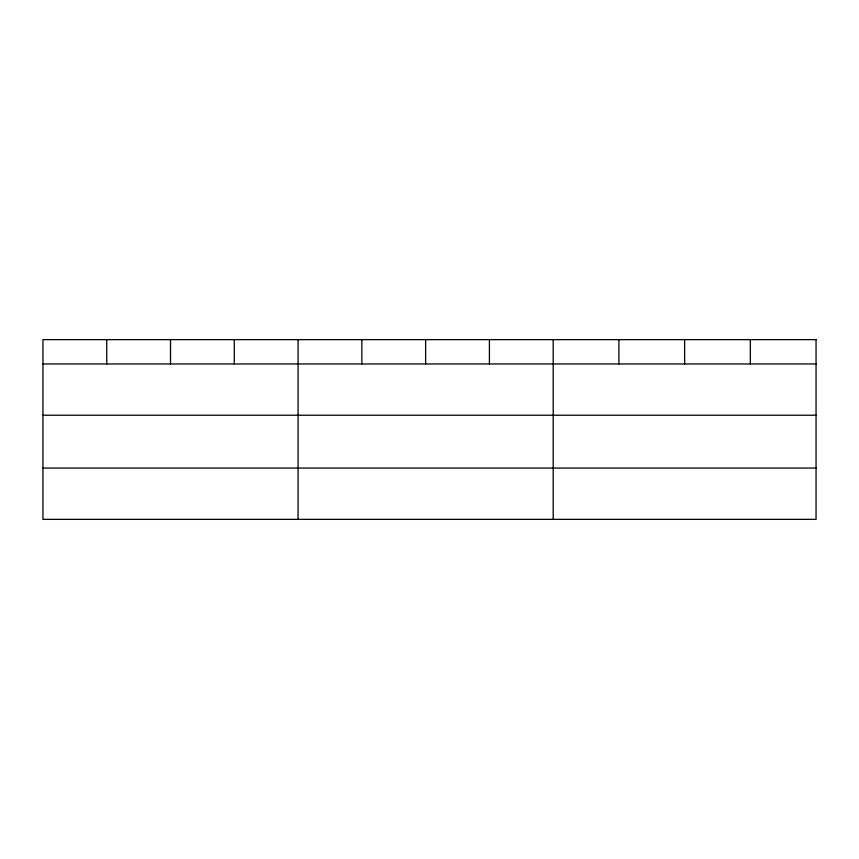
<?xml version="1.0" encoding="UTF-8"?>
<svg xmlns="http://www.w3.org/2000/svg" width="859" height="859" viewBox="0 0 859 859"><rect width="100%" height="100%" fill="white"/><g stroke="black" fill="none" stroke-linecap="round" stroke-linejoin="round"><path stroke-width="1.29" d="M42.95 363.948L816.05 363.948M42.95 415.23L816.05 415.23M42.95 468.069L816.05 468.069M750.336 339.638L750.336 363.948M684.623 339.638L684.623 363.948M618.909 339.638L618.909 363.948M553.196 339.638L553.196 519.362M489.415 339.638L489.415 363.948M425.634 339.638L425.634 363.948M361.854 339.638L361.854 363.948M298.073 339.638L298.073 519.362M234.292 339.638L234.292 363.948M170.512 339.638L170.512 363.948M106.731 339.638L106.731 363.948M816.05 339.638L42.95 339.638L42.95 519.362L816.05 519.362L816.05 339.638"/></g></svg>
